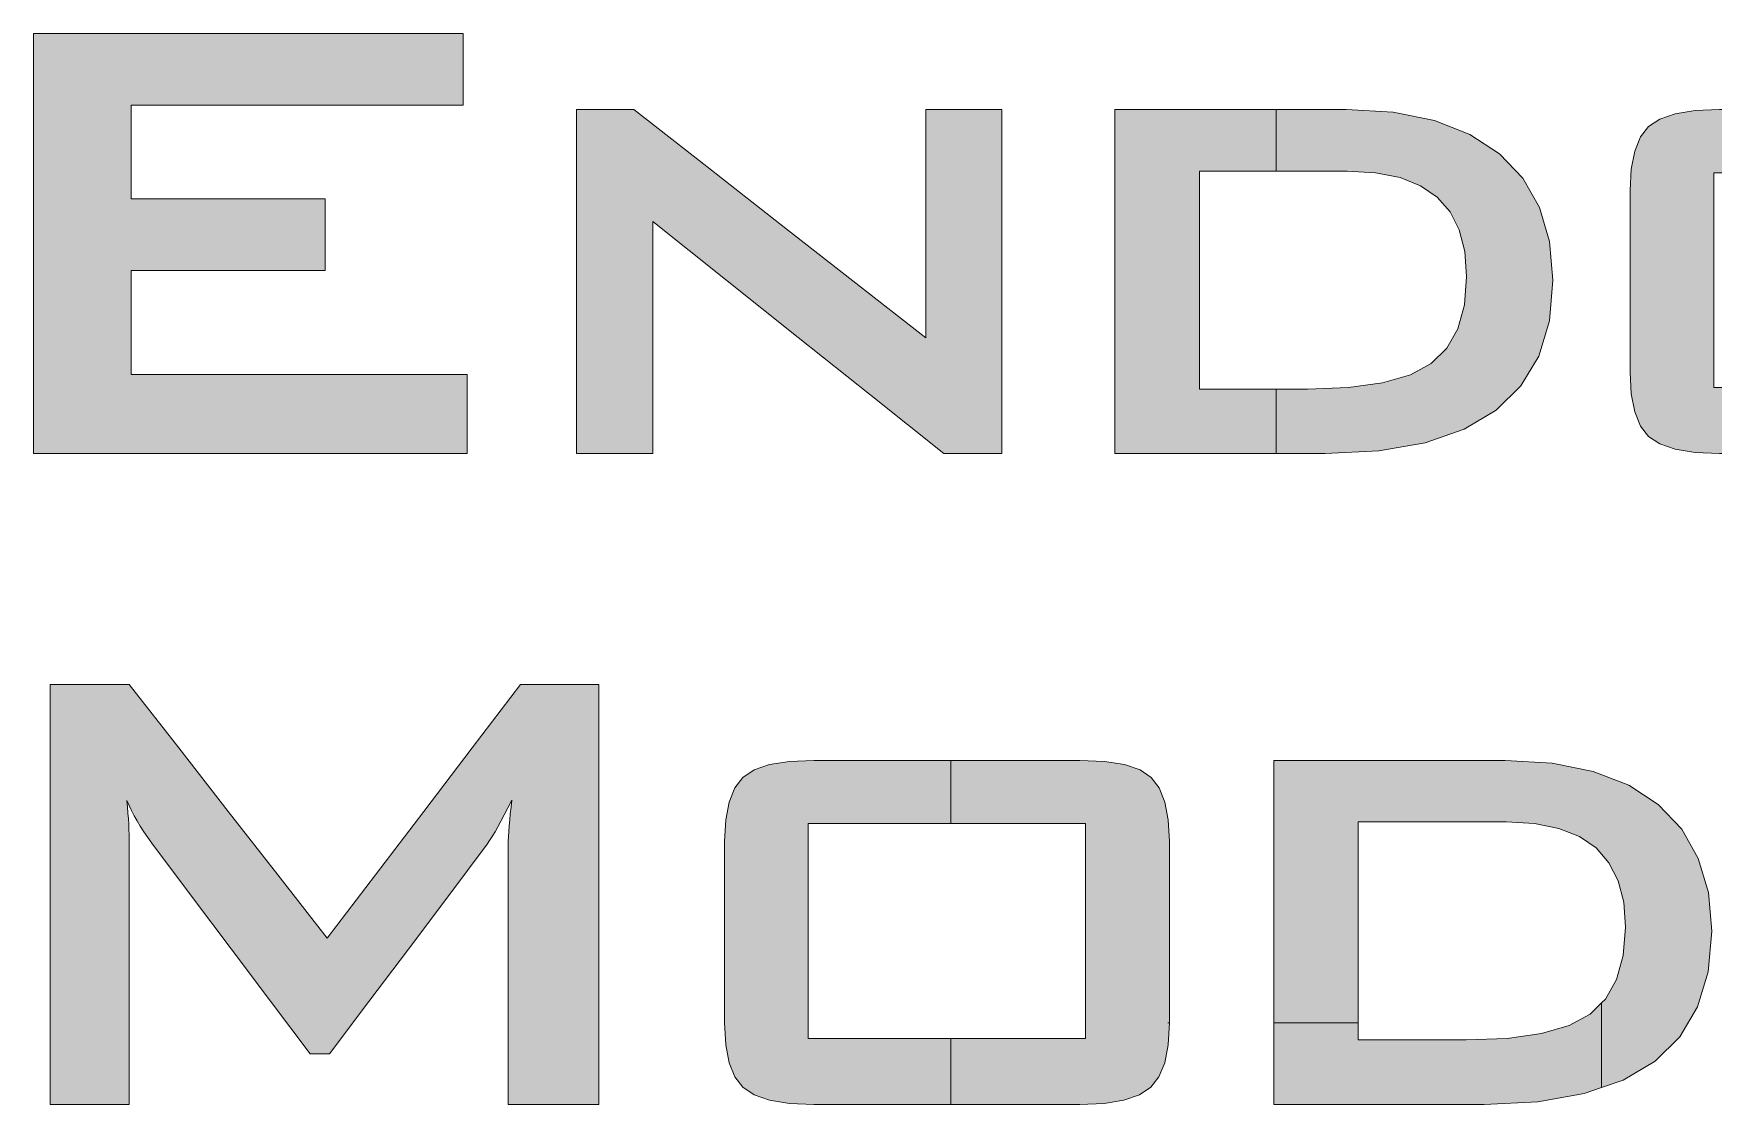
# Model space of a CAD drawing. Header units: inches. Extents: x 0.035 to 0.978, y -0.441 to -0.068.
# Drawn here: x 0.0353 to 0.2504, y -0.2049 to -0.0678 of the extents above; entities that cross this region are included whole.
import ezdxf

# ---------------------------------------------------------------- set-up
doc = ezdxf.new("R2010")
doc.units = ezdxf.units.IN
doc.header["$MEASUREMENT"] = 0
doc.layers.add('Layer 1', color=7, linetype='Continuous')

# ---------------------------------------------------------------- blocks, each defined once
blk = doc.blocks.new('block 2')
at = {"layer": 'Layer 1'}
h = blk.add_hatch(color=7, dxfattribs=at)
h.dxf.hatch_style = 2
h.paths.add_polyline_path([(0.0353, -0.12157), (0.0353, -0.10813), (0.0353, -0.09469), (0.0353, -0.08124), (0.0353, -0.0678), (0.04906, -0.0678), (0.06282, -0.0678), (0.07657, -0.0678), (0.09033, -0.0678), (0.09033, -0.07009), (0.09033, -0.07238), (0.09033, -0.07467), (0.09033, -0.07696), (0.0797, -0.07696), (0.06907, -0.07696), (0.05844, -0.07696), (0.04781, -0.07696), (0.04781, -0.07996), (0.04781, -0.08296), (0.04781, -0.08596), (0.04781, -0.08896), (0.05402, -0.08896), (0.06022, -0.08896), (0.06643, -0.08896), (0.07263, -0.08896), (0.07263, -0.09125), (0.07263, -0.09354), (0.07263, -0.09583), (0.07263, -0.09812), (0.06643, -0.09812), (0.06022, -0.09812), (0.05402, -0.09812), (0.04781, -0.09812), (0.04781, -0.10145), (0.04781, -0.10478), (0.04781, -0.10812), (0.04781, -0.11145), (0.05857, -0.11145), (0.06933, -0.11145), (0.08008, -0.11145), (0.09084, -0.11145), (0.09084, -0.11398), (0.09084, -0.11651), (0.09084, -0.11904), (0.09084, -0.12157), (0.07696, -0.12157), (0.06307, -0.12157), (0.04918, -0.12157)])
h = blk.add_hatch(color=7, dxfattribs=at)
h.dxf.hatch_style = 2
h.paths.add_polyline_path([(0.10481, -0.12157), (0.10481, -0.11056), (0.10481, -0.09954), (0.10481, -0.08853), (0.10481, -0.07752), (0.10665, -0.07752), (0.1085, -0.07752), (0.11034, -0.07752), (0.11218, -0.07752), (0.12153, -0.08483), (0.13088, -0.09215), (0.14022, -0.09946), (0.14957, -0.10677), (0.14957, -0.09946), (0.14957, -0.09215), (0.14957, -0.08483), (0.14957, -0.07752), (0.152, -0.07752), (0.15443, -0.07752), (0.15685, -0.07752), (0.15928, -0.07752), (0.15928, -0.08853), (0.15928, -0.09954), (0.15928, -0.11056), (0.15928, -0.12157), (0.15742, -0.12157), (0.15557, -0.12157), (0.15371, -0.12157), (0.15186, -0.12157), (0.14254, -0.11414), (0.13322, -0.10672), (0.1239, -0.09929), (0.11458, -0.09186), (0.11458, -0.09929), (0.11458, -0.10672), (0.11458, -0.11414), (0.11458, -0.12157), (0.11214, -0.12157), (0.10969, -0.12157), (0.10725, -0.12157)])
h = blk.add_hatch(color=7, dxfattribs=at)
h.dxf.hatch_style = 2
edge = h.paths.add_edge_path()
edge.add_spline(control_points=[(0.19151, -0.11333), (0.19151, -0.11333), (0.18805, -0.11333), (0.18805, -0.11333), (0.18805, -0.11333), (0.18459, -0.11333), (0.18459, -0.11333), (0.18459, -0.11333), (0.18459, -0.10635), (0.18459, -0.10635), (0.18459, -0.10635), (0.18459, -0.09937), (0.18459, -0.09937), (0.18459, -0.09937), (0.18459, -0.09239), (0.18459, -0.09239), (0.18459, -0.09239), (0.18459, -0.08541), (0.18459, -0.08541), (0.18459, -0.08541), (0.18932, -0.08541), (0.18932, -0.08541), (0.18932, -0.08541), (0.19405, -0.08541), (0.19405, -0.08541), (0.19405, -0.08541), (0.19444, -0.08541), (0.19444, -0.08541), (0.19444, -0.08286), (0.19444, -0.08062), (0.19444, -0.07752), (0.19444, -0.07752), (0.18859, -0.07752), (0.18859, -0.07752), (0.18859, -0.07752), (0.18117, -0.07752), (0.18117, -0.07752), (0.18117, -0.07752), (0.17376, -0.07752), (0.17376, -0.07752), (0.17376, -0.07752), (0.17376, -0.08853), (0.17376, -0.08853), (0.17376, -0.08853), (0.17376, -0.09954), (0.17376, -0.09954), (0.17376, -0.09954), (0.17376, -0.11056), (0.17376, -0.11056), (0.17376, -0.11056), (0.17376, -0.12157), (0.17376, -0.12157), (0.17376, -0.12157), (0.1805, -0.12157), (0.1805, -0.12157), (0.1805, -0.12157), (0.18724, -0.12157), (0.18724, -0.12157), (0.18724, -0.12157), (0.19397, -0.12157), (0.19397, -0.12157), (0.19397, -0.12157), (0.19444, -0.12157), (0.19444, -0.12157), (0.19444, -0.12157), (0.19444, -0.11333), (0.19444, -0.11333), (0.19444, -0.11333), (0.19151, -0.11333), (0.19151, -0.11333)], knot_values=[0, 0, 0, 0, 1, 1, 1, 2, 2, 2, 3, 3, 3, 4, 4, 4, 5, 5, 5, 6, 6, 6, 7, 7, 7, 8, 8, 8, 9, 9, 9, 10, 10, 10, 11, 11, 11, 12, 12, 12, 13, 13, 13, 14, 14, 14, 15, 15, 15, 16, 16, 16, 17, 17, 17, 18, 18, 18, 19, 19, 19, 20, 20, 20, 21, 21, 21, 22, 22, 22, 23, 23, 23, 23], degree=3, periodic=1)
h = blk.add_hatch(color=7, dxfattribs=at)
h.dxf.hatch_style = 2
edge = h.paths.add_edge_path()
edge.add_spline(control_points=[(0.22943, -0.09443), (0.22943, -0.09443), (0.22815, -0.09008), (0.22815, -0.09008), (0.22815, -0.09008), (0.22601, -0.08633), (0.22601, -0.08633), (0.22601, -0.08633), (0.22302, -0.08319), (0.22302, -0.08319), (0.22302, -0.08319), (0.21923, -0.08071), (0.21923, -0.08071), (0.21923, -0.08071), (0.2147, -0.07894), (0.2147, -0.07894), (0.2147, -0.07894), (0.20942, -0.07788), (0.20942, -0.07788), (0.20942, -0.07788), (0.20341, -0.07752), (0.20341, -0.07752), (0.20341, -0.07752), (0.196, -0.07752), (0.196, -0.07752), (0.196, -0.07752), (0.19444, -0.07752), (0.19444, -0.07752), (0.19444, -0.08062), (0.19444, -0.08286), (0.19444, -0.08541), (0.19444, -0.08541), (0.19878, -0.08541), (0.19878, -0.08541), (0.19878, -0.08541), (0.20351, -0.08541), (0.20351, -0.08541), (0.20351, -0.08541), (0.20715, -0.08562), (0.20715, -0.08562), (0.20715, -0.08562), (0.21029, -0.08624), (0.21029, -0.08624), (0.21029, -0.08624), (0.21292, -0.08728), (0.21292, -0.08728), (0.21292, -0.08728), (0.21506, -0.08874), (0.21506, -0.08874), (0.21506, -0.08874), (0.2167, -0.09062), (0.2167, -0.09062), (0.2167, -0.09062), (0.21788, -0.09294), (0.21788, -0.09294), (0.21788, -0.09294), (0.21858, -0.09569), (0.21858, -0.09569), (0.21858, -0.09569), (0.21882, -0.09888), (0.21882, -0.09888), (0.21882, -0.09888), (0.21854, -0.10252), (0.21854, -0.10252), (0.21854, -0.10252), (0.21769, -0.10559), (0.21769, -0.10559), (0.21769, -0.10559), (0.21627, -0.10809), (0.21627, -0.10809), (0.21627, -0.10809), (0.21429, -0.11003), (0.21429, -0.11003), (0.21429, -0.11003), (0.21161, -0.11147), (0.21161, -0.11147), (0.21161, -0.11147), (0.20806, -0.1125), (0.20806, -0.1125), (0.20806, -0.1125), (0.20367, -0.11312), (0.20367, -0.11312), (0.20367, -0.11312), (0.19843, -0.11333), (0.19843, -0.11333), (0.19843, -0.11333), (0.19497, -0.11333), (0.19497, -0.11333), (0.19497, -0.11333), (0.19444, -0.11333), (0.19444, -0.11333), (0.19444, -0.11333), (0.19444, -0.12157), (0.19444, -0.12157), (0.19444, -0.12157), (0.20071, -0.12157), (0.20071, -0.12157), (0.20071, -0.12157), (0.20757, -0.12122), (0.20757, -0.12122), (0.20757, -0.12122), (0.21351, -0.12018), (0.21351, -0.12018), (0.21351, -0.12018), (0.21852, -0.11845), (0.21852, -0.11845), (0.21852, -0.11845), (0.22261, -0.11602), (0.22261, -0.11602), (0.22261, -0.11602), (0.22578, -0.11291), (0.22578, -0.11291), (0.22578, -0.11291), (0.22805, -0.1091), (0.22805, -0.1091), (0.22805, -0.1091), (0.22941, -0.10459), (0.22941, -0.10459), (0.22941, -0.10459), (0.22986, -0.09939), (0.22986, -0.09939), (0.22986, -0.09939), (0.22943, -0.09443), (0.22943, -0.09443)], knot_values=[0, 0, 0, 0, 1, 1, 1, 2, 2, 2, 3, 3, 3, 4, 4, 4, 5, 5, 5, 6, 6, 6, 7, 7, 7, 8, 8, 8, 9, 9, 9, 10, 10, 10, 11, 11, 11, 12, 12, 12, 13, 13, 13, 14, 14, 14, 15, 15, 15, 16, 16, 16, 17, 17, 17, 18, 18, 18, 19, 19, 19, 20, 20, 20, 21, 21, 21, 22, 22, 22, 23, 23, 23, 24, 24, 24, 25, 25, 25, 26, 26, 26, 27, 27, 27, 28, 28, 28, 29, 29, 29, 30, 30, 30, 31, 31, 31, 32, 32, 32, 33, 33, 33, 34, 34, 34, 35, 35, 35, 36, 36, 36, 37, 37, 37, 38, 38, 38, 39, 39, 39, 40, 40, 40, 41, 41, 41, 41], degree=3, periodic=1)
h = blk.add_hatch(color=7, dxfattribs=at)
h.dxf.hatch_style = 2
edge = h.paths.add_edge_path()
edge.add_spline(control_points=[(0.25937, -0.11313), (0.25937, -0.11313), (0.25049, -0.11313), (0.25049, -0.11313), (0.25049, -0.11313), (0.25049, -0.10625), (0.25049, -0.10625), (0.25049, -0.10625), (0.25049, -0.09937), (0.25049, -0.09937), (0.25049, -0.09937), (0.25049, -0.09249), (0.25049, -0.09249), (0.25049, -0.09249), (0.25049, -0.08561), (0.25049, -0.08561), (0.25049, -0.08561), (0.25937, -0.08561), (0.25937, -0.08561), (0.25937, -0.08561), (0.26389, -0.08561), (0.26389, -0.08561), (0.26389, -0.08298), (0.26389, -0.0807), (0.26389, -0.07752), (0.26389, -0.07752), (0.25972, -0.07752), (0.25972, -0.07752), (0.25972, -0.07752), (0.25121, -0.07752), (0.25121, -0.07752), (0.25121, -0.07752), (0.2481, -0.07766), (0.2481, -0.07766), (0.2481, -0.07766), (0.24554, -0.07807), (0.24554, -0.07807), (0.24554, -0.07807), (0.24355, -0.07875), (0.24355, -0.07875), (0.24355, -0.07875), (0.2421, -0.07971), (0.2421, -0.07971), (0.2421, -0.07971), (0.24108, -0.08104), (0.24108, -0.08104), (0.24108, -0.08104), (0.24034, -0.08285), (0.24034, -0.08285), (0.24034, -0.08285), (0.23991, -0.08514), (0.23991, -0.08514), (0.23991, -0.08514), (0.23976, -0.0879), (0.23976, -0.0879), (0.23976, -0.0879), (0.23976, -0.09371), (0.23976, -0.09371), (0.23976, -0.09371), (0.23976, -0.09952), (0.23976, -0.09952), (0.23976, -0.09952), (0.23976, -0.10533), (0.23976, -0.10533), (0.23976, -0.10533), (0.23976, -0.11114), (0.23976, -0.11114), (0.23976, -0.11114), (0.23991, -0.11393), (0.23991, -0.11393), (0.23991, -0.11393), (0.24034, -0.11623), (0.24034, -0.11623), (0.24034, -0.11623), (0.24108, -0.11805), (0.24108, -0.11805), (0.24108, -0.11805), (0.2421, -0.11938), (0.2421, -0.11938), (0.2421, -0.11938), (0.24355, -0.12034), (0.24355, -0.12034), (0.24355, -0.12034), (0.24554, -0.12102), (0.24554, -0.12102), (0.24554, -0.12102), (0.2481, -0.12143), (0.2481, -0.12143), (0.2481, -0.12143), (0.25121, -0.12157), (0.25121, -0.12157), (0.25121, -0.12157), (0.25972, -0.12157), (0.25972, -0.12157), (0.25972, -0.12157), (0.26389, -0.12157), (0.26389, -0.12157), (0.26389, -0.12157), (0.26389, -0.11313), (0.26389, -0.11313), (0.26389, -0.11313), (0.25937, -0.11313), (0.25937, -0.11313)], knot_values=[0, 0, 0, 0, 1, 1, 1, 2, 2, 2, 3, 3, 3, 4, 4, 4, 5, 5, 5, 6, 6, 6, 7, 7, 7, 8, 8, 8, 9, 9, 9, 10, 10, 10, 11, 11, 11, 12, 12, 12, 13, 13, 13, 14, 14, 14, 15, 15, 15, 16, 16, 16, 17, 17, 17, 18, 18, 18, 19, 19, 19, 20, 20, 20, 21, 21, 21, 22, 22, 22, 23, 23, 23, 24, 24, 24, 25, 25, 25, 26, 26, 26, 27, 27, 27, 28, 28, 28, 29, 29, 29, 30, 30, 30, 31, 31, 31, 32, 32, 32, 33, 33, 33, 34, 34, 34, 34], degree=3, periodic=1)
h = blk.add_hatch(color=7, dxfattribs=at)
h.dxf.hatch_style = 2
h.paths.add_polyline_path([(0.03743, -0.2049), (0.03743, -0.19145), (0.03743, -0.17801), (0.03743, -0.16457), (0.03743, -0.15113), (0.03996, -0.15113), (0.04249, -0.15113), (0.04502, -0.15113), (0.04755, -0.15113), (0.05389, -0.15926), (0.06022, -0.16738), (0.06656, -0.17551), (0.07289, -0.18363), (0.07908, -0.17551), (0.08527, -0.16738), (0.09146, -0.15926), (0.09766, -0.15113), (0.10016, -0.15113), (0.10267, -0.15113), (0.10517, -0.15113), (0.10768, -0.15113), (0.10768, -0.16457), (0.10768, -0.17801), (0.10768, -0.19145), (0.10768, -0.2049), (0.10478, -0.2049), (0.10188, -0.2049), (0.09898, -0.2049), (0.09608, -0.2049), (0.09608, -0.19659), (0.09608, -0.18829), (0.09608, -0.17998), (0.09608, -0.17168), (0.09609, -0.17117), (0.09611, -0.17059), (0.09615, -0.16995), (0.0962, -0.16924), (0.09628, -0.16848), (0.09635, -0.16768), (0.09644, -0.16683), (0.09654, -0.16593), (0.09604, -0.16693), (0.09558, -0.16784), (0.09515, -0.16865), (0.09475, -0.16937), (0.09439, -0.17001), (0.09403, -0.1706), (0.0937, -0.17112), (0.09338, -0.17158), (0.08833, -0.1783), (0.08329, -0.18501), (0.07824, -0.19172), (0.07319, -0.19844), (0.07257, -0.19844), (0.07194, -0.19844), (0.07132, -0.19844), (0.0707, -0.19844), (0.06564, -0.1917), (0.06058, -0.18496), (0.05552, -0.17822), (0.05046, -0.17147), (0.04992, -0.17072), (0.04942, -0.16999), (0.04896, -0.16929), (0.04855, -0.16861), (0.04817, -0.16794), (0.04783, -0.16728), (0.04752, -0.16663), (0.04725, -0.16598), (0.04732, -0.16681), (0.04738, -0.16759), (0.04744, -0.16833), (0.04748, -0.16903), (0.04751, -0.16972), (0.04754, -0.17039), (0.04755, -0.17104), (0.04755, -0.17168), (0.04755, -0.17998), (0.04755, -0.18829), (0.04755, -0.19659), (0.04755, -0.2049), (0.04502, -0.2049), (0.04249, -0.2049), (0.03996, -0.2049)])
h = blk.add_hatch(color=7, dxfattribs=at)
h.dxf.hatch_style = 2
edge = h.paths.add_edge_path()
edge.add_spline(control_points=[(0.15226, -0.19646), (0.15226, -0.19646), (0.14339, -0.19646), (0.14339, -0.19646), (0.14339, -0.19646), (0.13451, -0.19646), (0.13451, -0.19646), (0.13451, -0.19646), (0.13451, -0.18958), (0.13451, -0.18958), (0.13451, -0.18958), (0.13451, -0.1827), (0.13451, -0.1827), (0.13451, -0.1827), (0.13451, -0.17582), (0.13451, -0.17582), (0.13451, -0.17582), (0.13451, -0.16894), (0.13451, -0.16894), (0.13451, -0.16894), (0.14339, -0.16894), (0.14339, -0.16894), (0.14339, -0.16894), (0.15226, -0.16894), (0.15226, -0.16894), (0.15226, -0.16894), (0.15278, -0.16894), (0.15278, -0.16894), (0.15278, -0.1663), (0.15278, -0.16403), (0.15278, -0.16085), (0.15278, -0.16085), (0.15226, -0.16085), (0.15226, -0.16085), (0.15226, -0.16085), (0.14374, -0.16085), (0.14374, -0.16085), (0.14374, -0.16085), (0.13523, -0.16085), (0.13523, -0.16085), (0.13523, -0.16085), (0.13212, -0.16099), (0.13212, -0.16099), (0.13212, -0.16099), (0.12956, -0.1614), (0.12956, -0.1614), (0.12956, -0.1614), (0.12757, -0.16208), (0.12757, -0.16208), (0.12757, -0.16208), (0.12612, -0.16304), (0.12612, -0.16304), (0.12612, -0.16304), (0.1251, -0.16437), (0.1251, -0.16437), (0.1251, -0.16437), (0.12436, -0.16618), (0.12436, -0.16618), (0.12436, -0.16618), (0.12393, -0.16846), (0.12393, -0.16846), (0.12393, -0.16846), (0.12378, -0.17122), (0.12378, -0.17122), (0.12378, -0.17122), (0.12378, -0.17703), (0.12378, -0.17703), (0.12378, -0.17703), (0.12378, -0.18284), (0.12378, -0.18284), (0.12378, -0.18284), (0.12378, -0.18865), (0.12378, -0.18865), (0.12378, -0.18865), (0.12378, -0.19446), (0.12378, -0.19446), (0.12378, -0.19446), (0.12393, -0.19725), (0.12393, -0.19725), (0.12393, -0.19725), (0.12436, -0.19956), (0.12436, -0.19956), (0.12436, -0.19956), (0.1251, -0.20138), (0.1251, -0.20138), (0.1251, -0.20138), (0.12612, -0.20271), (0.12612, -0.20271), (0.12612, -0.20271), (0.12757, -0.20366), (0.12757, -0.20366), (0.12757, -0.20366), (0.12956, -0.20435), (0.12956, -0.20435), (0.12956, -0.20435), (0.13212, -0.20476), (0.13212, -0.20476), (0.13212, -0.20476), (0.13523, -0.2049), (0.13523, -0.2049), (0.13523, -0.2049), (0.14374, -0.2049), (0.14374, -0.2049), (0.14374, -0.2049), (0.15226, -0.2049), (0.15226, -0.2049), (0.15226, -0.2049), (0.15278, -0.2049), (0.15278, -0.2049), (0.15278, -0.2049), (0.15278, -0.19646), (0.15278, -0.19646), (0.15278, -0.19646), (0.15226, -0.19646), (0.15226, -0.19646)], knot_values=[0, 0, 0, 0, 1, 1, 1, 2, 2, 2, 3, 3, 3, 4, 4, 4, 5, 5, 5, 6, 6, 6, 7, 7, 7, 8, 8, 8, 9, 9, 9, 10, 10, 10, 11, 11, 11, 12, 12, 12, 13, 13, 13, 14, 14, 14, 15, 15, 15, 16, 16, 16, 17, 17, 17, 18, 18, 18, 19, 19, 19, 20, 20, 20, 21, 21, 21, 22, 22, 22, 23, 23, 23, 24, 24, 24, 25, 25, 25, 26, 26, 26, 27, 27, 27, 28, 28, 28, 29, 29, 29, 30, 30, 30, 31, 31, 31, 32, 32, 32, 33, 33, 33, 34, 34, 34, 35, 35, 35, 36, 36, 36, 37, 37, 37, 38, 38, 38, 38], degree=3, periodic=1)
h = blk.add_hatch(color=7, dxfattribs=at)
h.dxf.hatch_style = 2
edge = h.paths.add_edge_path()
edge.add_spline(control_points=[(0.18056, -0.19444), (0.18063, -0.19444), (0.18068, -0.19444), (0.18075, -0.19444), (0.18075, -0.19444), (0.18075, -0.18865), (0.18075, -0.18865), (0.18075, -0.18865), (0.18075, -0.18284), (0.18075, -0.18284), (0.18075, -0.18284), (0.18075, -0.17703), (0.18075, -0.17703), (0.18075, -0.17703), (0.18075, -0.17122), (0.18075, -0.17122), (0.18075, -0.17122), (0.1806, -0.16846), (0.1806, -0.16846), (0.1806, -0.16846), (0.18017, -0.16618), (0.18017, -0.16618), (0.18017, -0.16618), (0.17944, -0.16437), (0.17944, -0.16437), (0.17944, -0.16437), (0.17843, -0.16304), (0.17843, -0.16304), (0.17843, -0.16304), (0.17699, -0.16208), (0.17699, -0.16208), (0.17699, -0.16208), (0.17499, -0.1614), (0.17499, -0.1614), (0.17499, -0.1614), (0.17243, -0.16099), (0.17243, -0.16099), (0.17243, -0.16099), (0.1693, -0.16085), (0.1693, -0.16085), (0.1693, -0.16085), (0.16078, -0.16085), (0.16078, -0.16085), (0.16078, -0.16085), (0.15278, -0.16085), (0.15278, -0.16085), (0.15278, -0.16403), (0.15278, -0.1663), (0.15278, -0.16894), (0.15278, -0.16894), (0.16114, -0.16894), (0.16114, -0.16894), (0.16114, -0.16894), (0.17002, -0.16894), (0.17002, -0.16894), (0.17002, -0.16894), (0.17002, -0.17582), (0.17002, -0.17582), (0.17002, -0.17582), (0.17002, -0.1827), (0.17002, -0.1827), (0.17002, -0.1827), (0.17002, -0.18958), (0.17002, -0.18958), (0.17002, -0.18958), (0.17002, -0.19646), (0.17002, -0.19646), (0.17002, -0.19646), (0.16114, -0.19646), (0.16114, -0.19646), (0.16114, -0.19646), (0.15278, -0.19646), (0.15278, -0.19646), (0.15278, -0.19646), (0.15278, -0.2049), (0.15278, -0.2049), (0.15278, -0.2049), (0.16078, -0.2049), (0.16078, -0.2049), (0.16078, -0.2049), (0.1693, -0.2049), (0.1693, -0.2049), (0.1693, -0.2049), (0.17238, -0.20476), (0.17238, -0.20476), (0.17238, -0.20476), (0.17493, -0.20435), (0.17493, -0.20435), (0.17493, -0.20435), (0.17693, -0.20366), (0.17693, -0.20366), (0.17693, -0.20366), (0.17838, -0.20271), (0.17838, -0.20271), (0.17838, -0.20271), (0.17942, -0.20138), (0.17942, -0.20138), (0.17942, -0.20138), (0.18015, -0.19956), (0.18015, -0.19956), (0.18015, -0.19956), (0.1806, -0.19725), (0.1806, -0.19725), (0.1806, -0.19725), (0.18075, -0.19446), (0.18075, -0.19446), (0.18075, -0.19446), (0.18075, -0.19444), (0.18075, -0.19444), (0.18068, -0.19444), (0.18063, -0.19444), (0.18056, -0.19444)], knot_values=[0, 0, 0, 0, 1, 1, 1, 2, 2, 2, 3, 3, 3, 4, 4, 4, 5, 5, 5, 6, 6, 6, 7, 7, 7, 8, 8, 8, 9, 9, 9, 10, 10, 10, 11, 11, 11, 12, 12, 12, 13, 13, 13, 14, 14, 14, 15, 15, 15, 16, 16, 16, 17, 17, 17, 18, 18, 18, 19, 19, 19, 20, 20, 20, 21, 21, 21, 22, 22, 22, 23, 23, 23, 24, 24, 24, 25, 25, 25, 26, 26, 26, 27, 27, 27, 28, 28, 28, 29, 29, 29, 30, 30, 30, 31, 31, 31, 32, 32, 32, 33, 33, 33, 34, 34, 34, 35, 35, 35, 36, 36, 36, 37, 37, 37, 37], degree=3, periodic=1)
h = blk.add_hatch(color=7, dxfattribs=at)
h.dxf.hatch_style = 2
edge = h.paths.add_edge_path()
edge.add_spline(control_points=[(0.24978, -0.17776), (0.24978, -0.17776), (0.24849, -0.17341), (0.24849, -0.17341), (0.24849, -0.17341), (0.24636, -0.16966), (0.24636, -0.16966), (0.24636, -0.16966), (0.24336, -0.16652), (0.24336, -0.16652), (0.24336, -0.16652), (0.23957, -0.16404), (0.23957, -0.16404), (0.23957, -0.16404), (0.23504, -0.16227), (0.23504, -0.16227), (0.23504, -0.16227), (0.22977, -0.1612), (0.22977, -0.1612), (0.22977, -0.1612), (0.22375, -0.16085), (0.22375, -0.16085), (0.22375, -0.16085), (0.21634, -0.16085), (0.21634, -0.16085), (0.21634, -0.16085), (0.20893, -0.16085), (0.20893, -0.16085), (0.20893, -0.16085), (0.20152, -0.16085), (0.20152, -0.16085), (0.20152, -0.16085), (0.19411, -0.16085), (0.19411, -0.16085), (0.19411, -0.16085), (0.19411, -0.17186), (0.19411, -0.17186), (0.19411, -0.17186), (0.19411, -0.18287), (0.19411, -0.18287), (0.19411, -0.18287), (0.19411, -0.19388), (0.19411, -0.19388), (0.19411, -0.19388), (0.19411, -0.19444), (0.19411, -0.19444), (0.19705, -0.19444), (0.20003, -0.19444), (0.20494, -0.19444), (0.20494, -0.19444), (0.20494, -0.18967), (0.20494, -0.18967), (0.20494, -0.18967), (0.20494, -0.18269), (0.20494, -0.18269), (0.20494, -0.18269), (0.20494, -0.17571), (0.20494, -0.17571), (0.20494, -0.17571), (0.20494, -0.16874), (0.20494, -0.16874), (0.20494, -0.16874), (0.20967, -0.16874), (0.20967, -0.16874), (0.20967, -0.16874), (0.2144, -0.16874), (0.2144, -0.16874), (0.2144, -0.16874), (0.21913, -0.16874), (0.21913, -0.16874), (0.21913, -0.16874), (0.22386, -0.16874), (0.22386, -0.16874), (0.22386, -0.16874), (0.2275, -0.16894), (0.2275, -0.16894), (0.2275, -0.16894), (0.23063, -0.16957), (0.23063, -0.16957), (0.23063, -0.16957), (0.23327, -0.17061), (0.23327, -0.17061), (0.23327, -0.17061), (0.23541, -0.17206), (0.23541, -0.17206), (0.23541, -0.17206), (0.23705, -0.17395), (0.23705, -0.17395), (0.23705, -0.17395), (0.23822, -0.17627), (0.23822, -0.17627), (0.23822, -0.17627), (0.23893, -0.17902), (0.23893, -0.17902), (0.23893, -0.17902), (0.23916, -0.18221), (0.23916, -0.18221), (0.23916, -0.18221), (0.23888, -0.18584), (0.23888, -0.18584), (0.23888, -0.18584), (0.23803, -0.18891), (0.23803, -0.18891), (0.23803, -0.18891), (0.23662, -0.19142), (0.23662, -0.19142), (0.23662, -0.19142), (0.23611, -0.19191), (0.23611, -0.19191), (0.23611, -0.19529), (0.23611, -0.19805), (0.23611, -0.20273), (0.23611, -0.20273), (0.23887, -0.20178), (0.23887, -0.20178), (0.23887, -0.20178), (0.24295, -0.19935), (0.24295, -0.19935), (0.24295, -0.19935), (0.24613, -0.19623), (0.24613, -0.19623), (0.24613, -0.19623), (0.24839, -0.19242), (0.24839, -0.19242), (0.24839, -0.19242), (0.24975, -0.18792), (0.24975, -0.18792), (0.24975, -0.18792), (0.2502, -0.18272), (0.2502, -0.18272), (0.2502, -0.18272), (0.24978, -0.17776), (0.24978, -0.17776)], knot_values=[0, 0, 0, 0, 1, 1, 1, 2, 2, 2, 3, 3, 3, 4, 4, 4, 5, 5, 5, 6, 6, 6, 7, 7, 7, 8, 8, 8, 9, 9, 9, 10, 10, 10, 11, 11, 11, 12, 12, 12, 13, 13, 13, 14, 14, 14, 15, 15, 15, 16, 16, 16, 17, 17, 17, 18, 18, 18, 19, 19, 19, 20, 20, 20, 21, 21, 21, 22, 22, 22, 23, 23, 23, 24, 24, 24, 25, 25, 25, 26, 26, 26, 27, 27, 27, 28, 28, 28, 29, 29, 29, 30, 30, 30, 31, 31, 31, 32, 32, 32, 33, 33, 33, 34, 34, 34, 35, 35, 35, 36, 36, 36, 37, 37, 37, 38, 38, 38, 39, 39, 39, 40, 40, 40, 41, 41, 41, 42, 42, 42, 43, 43, 43, 44, 44, 44, 44], degree=3, periodic=1)
h = blk.add_hatch(color=7, dxfattribs=at)
h.dxf.hatch_style = 2
edge = h.paths.add_edge_path()
edge.add_spline(control_points=[(0.23464, -0.19335), (0.23464, -0.19335), (0.23195, -0.1948), (0.23195, -0.1948), (0.23195, -0.1948), (0.22841, -0.19583), (0.22841, -0.19583), (0.22841, -0.19583), (0.22402, -0.19644), (0.22402, -0.19644), (0.22402, -0.19644), (0.21877, -0.19665), (0.21877, -0.19665), (0.21877, -0.19665), (0.21531, -0.19665), (0.21531, -0.19665), (0.21531, -0.19665), (0.21185, -0.19665), (0.21185, -0.19665), (0.21185, -0.19665), (0.20839, -0.19665), (0.20839, -0.19665), (0.20839, -0.19665), (0.20494, -0.19665), (0.20494, -0.19665), (0.20494, -0.19665), (0.20494, -0.19444), (0.20494, -0.19444), (0.20003, -0.19444), (0.19705, -0.19444), (0.19411, -0.19444), (0.19411, -0.19444), (0.19411, -0.2049), (0.19411, -0.2049), (0.19411, -0.2049), (0.20084, -0.2049), (0.20084, -0.2049), (0.20084, -0.2049), (0.20758, -0.2049), (0.20758, -0.2049), (0.20758, -0.2049), (0.21432, -0.2049), (0.21432, -0.2049), (0.21432, -0.2049), (0.22106, -0.2049), (0.22106, -0.2049), (0.22106, -0.2049), (0.22792, -0.20455), (0.22792, -0.20455), (0.22792, -0.20455), (0.23386, -0.20351), (0.23386, -0.20351), (0.23386, -0.20351), (0.23611, -0.20273), (0.23611, -0.20273), (0.23611, -0.19805), (0.23611, -0.19529), (0.23611, -0.19191), (0.23611, -0.19191), (0.23464, -0.19335), (0.23464, -0.19335)], knot_values=[0, 0, 0, 0, 1, 1, 1, 2, 2, 2, 3, 3, 3, 4, 4, 4, 5, 5, 5, 6, 6, 6, 7, 7, 7, 8, 8, 8, 9, 9, 9, 10, 10, 10, 11, 11, 11, 12, 12, 12, 13, 13, 13, 14, 14, 14, 15, 15, 15, 16, 16, 16, 17, 17, 17, 18, 18, 18, 19, 19, 19, 20, 20, 20, 20], degree=3, periodic=1)
at = {"layer": 'Layer 1', "lineweight": 0}
for points in [[(0.0353, -0.12157), (0.0353, -0.10813), (0.0353, -0.09469), (0.0353, -0.08124), (0.0353, -0.0678), (0.04906, -0.0678), (0.06282, -0.0678), (0.07657, -0.0678), (0.09033, -0.0678), (0.09033, -0.07009), (0.09033, -0.07238), (0.09033, -0.07467), (0.09033, -0.07696), (0.0797, -0.07696), (0.06907, -0.07696), (0.05844, -0.07696), (0.04781, -0.07696), (0.04781, -0.07996), (0.04781, -0.08296), (0.04781, -0.08596), (0.04781, -0.08896), (0.05402, -0.08896), (0.06022, -0.08896), (0.06643, -0.08896), (0.07263, -0.08896), (0.07263, -0.09125), (0.07263, -0.09354), (0.07263, -0.09583), (0.07263, -0.09812), (0.06643, -0.09812), (0.06022, -0.09812), (0.05402, -0.09812), (0.04781, -0.09812), (0.04781, -0.10145), (0.04781, -0.10478), (0.04781, -0.10812), (0.04781, -0.11145), (0.05857, -0.11145), (0.06933, -0.11145), (0.08008, -0.11145), (0.09084, -0.11145), (0.09084, -0.11398), (0.09084, -0.11651), (0.09084, -0.11904), (0.09084, -0.12157), (0.07696, -0.12157), (0.06307, -0.12157), (0.04918, -0.12157), (0.0353, -0.12157), (0.0353, -0.12157)], [(0.10481, -0.12157), (0.10481, -0.11056), (0.10481, -0.09954), (0.10481, -0.08853), (0.10481, -0.07752), (0.10665, -0.07752), (0.1085, -0.07752), (0.11034, -0.07752), (0.11218, -0.07752), (0.12153, -0.08483), (0.13088, -0.09215), (0.14022, -0.09946), (0.14957, -0.10677), (0.14957, -0.09946), (0.14957, -0.09215), (0.14957, -0.08483), (0.14957, -0.07752), (0.152, -0.07752), (0.15443, -0.07752), (0.15685, -0.07752), (0.15928, -0.07752), (0.15928, -0.08853), (0.15928, -0.09954), (0.15928, -0.11056), (0.15928, -0.12157), (0.15742, -0.12157), (0.15557, -0.12157), (0.15371, -0.12157), (0.15186, -0.12157), (0.14254, -0.11414), (0.13322, -0.10672), (0.1239, -0.09929), (0.11458, -0.09186), (0.11458, -0.09929), (0.11458, -0.10672), (0.11458, -0.11414), (0.11458, -0.12157), (0.11214, -0.12157), (0.10969, -0.12157), (0.10725, -0.12157), (0.10481, -0.12157), (0.10481, -0.12157)], [(0.03743, -0.2049), (0.03743, -0.19145), (0.03743, -0.17801), (0.03743, -0.16457), (0.03743, -0.15113), (0.03996, -0.15113), (0.04249, -0.15113), (0.04502, -0.15113), (0.04755, -0.15113), (0.05389, -0.15926), (0.06022, -0.16738), (0.06656, -0.17551), (0.07289, -0.18363), (0.07908, -0.17551), (0.08527, -0.16738), (0.09146, -0.15926), (0.09766, -0.15113), (0.10016, -0.15113), (0.10267, -0.15113), (0.10517, -0.15113), (0.10768, -0.15113), (0.10768, -0.16457), (0.10768, -0.17801), (0.10768, -0.19145), (0.10768, -0.2049), (0.10478, -0.2049), (0.10188, -0.2049), (0.09898, -0.2049), (0.09608, -0.2049), (0.09608, -0.19659), (0.09608, -0.18829), (0.09608, -0.17998), (0.09608, -0.17168), (0.09609, -0.17117), (0.09611, -0.17059), (0.09615, -0.16995), (0.0962, -0.16924), (0.09628, -0.16848), (0.09635, -0.16768), (0.09644, -0.16683), (0.09654, -0.16593), (0.09604, -0.16693), (0.09558, -0.16784), (0.09515, -0.16865), (0.09475, -0.16937), (0.09439, -0.17001), (0.09403, -0.1706), (0.0937, -0.17112), (0.09338, -0.17158), (0.08833, -0.1783), (0.08329, -0.18501), (0.07824, -0.19172), (0.07319, -0.19844), (0.07257, -0.19844), (0.07194, -0.19844), (0.07132, -0.19844), (0.0707, -0.19844), (0.06564, -0.1917), (0.06058, -0.18496), (0.05552, -0.17822), (0.05046, -0.17147), (0.04992, -0.17072), (0.04942, -0.16999), (0.04896, -0.16929), (0.04855, -0.16861), (0.04817, -0.16794), (0.04783, -0.16728), (0.04752, -0.16663), (0.04725, -0.16598), (0.04732, -0.16681), (0.04738, -0.16759), (0.04744, -0.16833), (0.04748, -0.16903), (0.04751, -0.16972), (0.04754, -0.17039), (0.04755, -0.17104), (0.04755, -0.17168), (0.04755, -0.17998), (0.04755, -0.18829), (0.04755, -0.19659), (0.04755, -0.2049), (0.04502, -0.2049), (0.04249, -0.2049), (0.03996, -0.2049), (0.03743, -0.2049), (0.03743, -0.2049)]]:
    blk.add_lwpolyline(points, dxfattribs=at)
for points, knots in [([(0.19151, -0.11333), (0.19151, -0.11333), (0.18805, -0.11333), (0.18805, -0.11333), (0.18805, -0.11333), (0.18459, -0.11333), (0.18459, -0.11333), (0.18459, -0.11333), (0.18459, -0.10635), (0.18459, -0.10635), (0.18459, -0.10635), (0.18459, -0.09937), (0.18459, -0.09937), (0.18459, -0.09937), (0.18459, -0.09239), (0.18459, -0.09239), (0.18459, -0.09239), (0.18459, -0.08541), (0.18459, -0.08541), (0.18459, -0.08541), (0.18932, -0.08541), (0.18932, -0.08541), (0.18932, -0.08541), (0.19405, -0.08541), (0.19405, -0.08541), (0.19405, -0.08541), (0.19444, -0.08541), (0.19444, -0.08541), (0.19444, -0.08286), (0.19444, -0.08062), (0.19444, -0.07752), (0.19444, -0.07752), (0.18859, -0.07752), (0.18859, -0.07752), (0.18859, -0.07752), (0.18117, -0.07752), (0.18117, -0.07752), (0.18117, -0.07752), (0.17376, -0.07752), (0.17376, -0.07752), (0.17376, -0.07752), (0.17376, -0.08853), (0.17376, -0.08853), (0.17376, -0.08853), (0.17376, -0.09954), (0.17376, -0.09954), (0.17376, -0.09954), (0.17376, -0.11056), (0.17376, -0.11056), (0.17376, -0.11056), (0.17376, -0.12157), (0.17376, -0.12157), (0.17376, -0.12157), (0.1805, -0.12157), (0.1805, -0.12157), (0.1805, -0.12157), (0.18724, -0.12157), (0.18724, -0.12157), (0.18724, -0.12157), (0.19397, -0.12157), (0.19397, -0.12157), (0.19397, -0.12157), (0.19444, -0.12157), (0.19444, -0.12157), (0.19444, -0.12157), (0.19444, -0.11333), (0.19444, -0.11333), (0.19444, -0.11333), (0.19151, -0.11333), (0.19151, -0.11333)], [0, 0, 0, 0, 1, 1, 1, 2, 2, 2, 3, 3, 3, 4, 4, 4, 5, 5, 5, 6, 6, 6, 7, 7, 7, 8, 8, 8, 9, 9, 9, 10, 10, 10, 11, 11, 11, 12, 12, 12, 13, 13, 13, 14, 14, 14, 15, 15, 15, 16, 16, 16, 17, 17, 17, 18, 18, 18, 19, 19, 19, 20, 20, 20, 21, 21, 21, 22, 22, 22, 23, 23, 23, 23]), ([(0.22943, -0.09443), (0.22943, -0.09443), (0.22815, -0.09008), (0.22815, -0.09008), (0.22815, -0.09008), (0.22601, -0.08633), (0.22601, -0.08633), (0.22601, -0.08633), (0.22302, -0.08319), (0.22302, -0.08319), (0.22302, -0.08319), (0.21923, -0.08071), (0.21923, -0.08071), (0.21923, -0.08071), (0.2147, -0.07894), (0.2147, -0.07894), (0.2147, -0.07894), (0.20942, -0.07788), (0.20942, -0.07788), (0.20942, -0.07788), (0.20341, -0.07752), (0.20341, -0.07752), (0.20341, -0.07752), (0.196, -0.07752), (0.196, -0.07752), (0.196, -0.07752), (0.19444, -0.07752), (0.19444, -0.07752), (0.19444, -0.08062), (0.19444, -0.08286), (0.19444, -0.08541), (0.19444, -0.08541), (0.19878, -0.08541), (0.19878, -0.08541), (0.19878, -0.08541), (0.20351, -0.08541), (0.20351, -0.08541), (0.20351, -0.08541), (0.20715, -0.08562), (0.20715, -0.08562), (0.20715, -0.08562), (0.21029, -0.08624), (0.21029, -0.08624), (0.21029, -0.08624), (0.21292, -0.08728), (0.21292, -0.08728), (0.21292, -0.08728), (0.21506, -0.08874), (0.21506, -0.08874), (0.21506, -0.08874), (0.2167, -0.09062), (0.2167, -0.09062), (0.2167, -0.09062), (0.21788, -0.09294), (0.21788, -0.09294), (0.21788, -0.09294), (0.21858, -0.09569), (0.21858, -0.09569), (0.21858, -0.09569), (0.21882, -0.09888), (0.21882, -0.09888), (0.21882, -0.09888), (0.21854, -0.10252), (0.21854, -0.10252), (0.21854, -0.10252), (0.21769, -0.10559), (0.21769, -0.10559), (0.21769, -0.10559), (0.21627, -0.10809), (0.21627, -0.10809), (0.21627, -0.10809), (0.21429, -0.11003), (0.21429, -0.11003), (0.21429, -0.11003), (0.21161, -0.11147), (0.21161, -0.11147), (0.21161, -0.11147), (0.20806, -0.1125), (0.20806, -0.1125), (0.20806, -0.1125), (0.20367, -0.11312), (0.20367, -0.11312), (0.20367, -0.11312), (0.19843, -0.11333), (0.19843, -0.11333), (0.19843, -0.11333), (0.19497, -0.11333), (0.19497, -0.11333), (0.19497, -0.11333), (0.19444, -0.11333), (0.19444, -0.11333), (0.19444, -0.11333), (0.19444, -0.12157), (0.19444, -0.12157), (0.19444, -0.12157), (0.20071, -0.12157), (0.20071, -0.12157), (0.20071, -0.12157), (0.20757, -0.12122), (0.20757, -0.12122), (0.20757, -0.12122), (0.21351, -0.12018), (0.21351, -0.12018), (0.21351, -0.12018), (0.21852, -0.11845), (0.21852, -0.11845), (0.21852, -0.11845), (0.22261, -0.11602), (0.22261, -0.11602), (0.22261, -0.11602), (0.22578, -0.11291), (0.22578, -0.11291), (0.22578, -0.11291), (0.22805, -0.1091), (0.22805, -0.1091), (0.22805, -0.1091), (0.22941, -0.10459), (0.22941, -0.10459), (0.22941, -0.10459), (0.22986, -0.09939), (0.22986, -0.09939), (0.22986, -0.09939), (0.22943, -0.09443), (0.22943, -0.09443)], [0, 0, 0, 0, 1, 1, 1, 2, 2, 2, 3, 3, 3, 4, 4, 4, 5, 5, 5, 6, 6, 6, 7, 7, 7, 8, 8, 8, 9, 9, 9, 10, 10, 10, 11, 11, 11, 12, 12, 12, 13, 13, 13, 14, 14, 14, 15, 15, 15, 16, 16, 16, 17, 17, 17, 18, 18, 18, 19, 19, 19, 20, 20, 20, 21, 21, 21, 22, 22, 22, 23, 23, 23, 24, 24, 24, 25, 25, 25, 26, 26, 26, 27, 27, 27, 28, 28, 28, 29, 29, 29, 30, 30, 30, 31, 31, 31, 32, 32, 32, 33, 33, 33, 34, 34, 34, 35, 35, 35, 36, 36, 36, 37, 37, 37, 38, 38, 38, 39, 39, 39, 40, 40, 40, 41, 41, 41, 41]), ([(0.25937, -0.11313), (0.25937, -0.11313), (0.25049, -0.11313), (0.25049, -0.11313), (0.25049, -0.11313), (0.25049, -0.10625), (0.25049, -0.10625), (0.25049, -0.10625), (0.25049, -0.09937), (0.25049, -0.09937), (0.25049, -0.09937), (0.25049, -0.09249), (0.25049, -0.09249), (0.25049, -0.09249), (0.25049, -0.08561), (0.25049, -0.08561), (0.25049, -0.08561), (0.25937, -0.08561), (0.25937, -0.08561), (0.25937, -0.08561), (0.26389, -0.08561), (0.26389, -0.08561), (0.26389, -0.08298), (0.26389, -0.0807), (0.26389, -0.07752), (0.26389, -0.07752), (0.25972, -0.07752), (0.25972, -0.07752), (0.25972, -0.07752), (0.25121, -0.07752), (0.25121, -0.07752), (0.25121, -0.07752), (0.2481, -0.07766), (0.2481, -0.07766), (0.2481, -0.07766), (0.24554, -0.07807), (0.24554, -0.07807), (0.24554, -0.07807), (0.24355, -0.07875), (0.24355, -0.07875), (0.24355, -0.07875), (0.2421, -0.07971), (0.2421, -0.07971), (0.2421, -0.07971), (0.24108, -0.08104), (0.24108, -0.08104), (0.24108, -0.08104), (0.24034, -0.08285), (0.24034, -0.08285), (0.24034, -0.08285), (0.23991, -0.08514), (0.23991, -0.08514), (0.23991, -0.08514), (0.23976, -0.0879), (0.23976, -0.0879), (0.23976, -0.0879), (0.23976, -0.09371), (0.23976, -0.09371), (0.23976, -0.09371), (0.23976, -0.09952), (0.23976, -0.09952), (0.23976, -0.09952), (0.23976, -0.10533), (0.23976, -0.10533), (0.23976, -0.10533), (0.23976, -0.11114), (0.23976, -0.11114), (0.23976, -0.11114), (0.23991, -0.11393), (0.23991, -0.11393), (0.23991, -0.11393), (0.24034, -0.11623), (0.24034, -0.11623), (0.24034, -0.11623), (0.24108, -0.11805), (0.24108, -0.11805), (0.24108, -0.11805), (0.2421, -0.11938), (0.2421, -0.11938), (0.2421, -0.11938), (0.24355, -0.12034), (0.24355, -0.12034), (0.24355, -0.12034), (0.24554, -0.12102), (0.24554, -0.12102), (0.24554, -0.12102), (0.2481, -0.12143), (0.2481, -0.12143), (0.2481, -0.12143), (0.25121, -0.12157), (0.25121, -0.12157), (0.25121, -0.12157), (0.25972, -0.12157), (0.25972, -0.12157), (0.25972, -0.12157), (0.26389, -0.12157), (0.26389, -0.12157), (0.26389, -0.12157), (0.26389, -0.11313), (0.26389, -0.11313), (0.26389, -0.11313), (0.25937, -0.11313), (0.25937, -0.11313)], [0, 0, 0, 0, 1, 1, 1, 2, 2, 2, 3, 3, 3, 4, 4, 4, 5, 5, 5, 6, 6, 6, 7, 7, 7, 8, 8, 8, 9, 9, 9, 10, 10, 10, 11, 11, 11, 12, 12, 12, 13, 13, 13, 14, 14, 14, 15, 15, 15, 16, 16, 16, 17, 17, 17, 18, 18, 18, 19, 19, 19, 20, 20, 20, 21, 21, 21, 22, 22, 22, 23, 23, 23, 24, 24, 24, 25, 25, 25, 26, 26, 26, 27, 27, 27, 28, 28, 28, 29, 29, 29, 30, 30, 30, 31, 31, 31, 32, 32, 32, 33, 33, 33, 34, 34, 34, 34]), ([(0.15226, -0.19646), (0.15226, -0.19646), (0.14339, -0.19646), (0.14339, -0.19646), (0.14339, -0.19646), (0.13451, -0.19646), (0.13451, -0.19646), (0.13451, -0.19646), (0.13451, -0.18958), (0.13451, -0.18958), (0.13451, -0.18958), (0.13451, -0.1827), (0.13451, -0.1827), (0.13451, -0.1827), (0.13451, -0.17582), (0.13451, -0.17582), (0.13451, -0.17582), (0.13451, -0.16894), (0.13451, -0.16894), (0.13451, -0.16894), (0.14339, -0.16894), (0.14339, -0.16894), (0.14339, -0.16894), (0.15226, -0.16894), (0.15226, -0.16894), (0.15226, -0.16894), (0.15278, -0.16894), (0.15278, -0.16894), (0.15278, -0.1663), (0.15278, -0.16403), (0.15278, -0.16085), (0.15278, -0.16085), (0.15226, -0.16085), (0.15226, -0.16085), (0.15226, -0.16085), (0.14374, -0.16085), (0.14374, -0.16085), (0.14374, -0.16085), (0.13523, -0.16085), (0.13523, -0.16085), (0.13523, -0.16085), (0.13212, -0.16099), (0.13212, -0.16099), (0.13212, -0.16099), (0.12956, -0.1614), (0.12956, -0.1614), (0.12956, -0.1614), (0.12757, -0.16208), (0.12757, -0.16208), (0.12757, -0.16208), (0.12612, -0.16304), (0.12612, -0.16304), (0.12612, -0.16304), (0.1251, -0.16437), (0.1251, -0.16437), (0.1251, -0.16437), (0.12436, -0.16618), (0.12436, -0.16618), (0.12436, -0.16618), (0.12393, -0.16846), (0.12393, -0.16846), (0.12393, -0.16846), (0.12378, -0.17122), (0.12378, -0.17122), (0.12378, -0.17122), (0.12378, -0.17703), (0.12378, -0.17703), (0.12378, -0.17703), (0.12378, -0.18284), (0.12378, -0.18284), (0.12378, -0.18284), (0.12378, -0.18865), (0.12378, -0.18865), (0.12378, -0.18865), (0.12378, -0.19446), (0.12378, -0.19446), (0.12378, -0.19446), (0.12393, -0.19725), (0.12393, -0.19725), (0.12393, -0.19725), (0.12436, -0.19956), (0.12436, -0.19956), (0.12436, -0.19956), (0.1251, -0.20138), (0.1251, -0.20138), (0.1251, -0.20138), (0.12612, -0.20271), (0.12612, -0.20271), (0.12612, -0.20271), (0.12757, -0.20366), (0.12757, -0.20366), (0.12757, -0.20366), (0.12956, -0.20435), (0.12956, -0.20435), (0.12956, -0.20435), (0.13212, -0.20476), (0.13212, -0.20476), (0.13212, -0.20476), (0.13523, -0.2049), (0.13523, -0.2049), (0.13523, -0.2049), (0.14374, -0.2049), (0.14374, -0.2049), (0.14374, -0.2049), (0.15226, -0.2049), (0.15226, -0.2049), (0.15226, -0.2049), (0.15278, -0.2049), (0.15278, -0.2049), (0.15278, -0.2049), (0.15278, -0.19646), (0.15278, -0.19646), (0.15278, -0.19646), (0.15226, -0.19646), (0.15226, -0.19646)], [0, 0, 0, 0, 1, 1, 1, 2, 2, 2, 3, 3, 3, 4, 4, 4, 5, 5, 5, 6, 6, 6, 7, 7, 7, 8, 8, 8, 9, 9, 9, 10, 10, 10, 11, 11, 11, 12, 12, 12, 13, 13, 13, 14, 14, 14, 15, 15, 15, 16, 16, 16, 17, 17, 17, 18, 18, 18, 19, 19, 19, 20, 20, 20, 21, 21, 21, 22, 22, 22, 23, 23, 23, 24, 24, 24, 25, 25, 25, 26, 26, 26, 27, 27, 27, 28, 28, 28, 29, 29, 29, 30, 30, 30, 31, 31, 31, 32, 32, 32, 33, 33, 33, 34, 34, 34, 35, 35, 35, 36, 36, 36, 37, 37, 37, 38, 38, 38, 38]), ([(0.18056, -0.19444), (0.18063, -0.19444), (0.18068, -0.19444), (0.18075, -0.19444), (0.18075, -0.19444), (0.18075, -0.18865), (0.18075, -0.18865), (0.18075, -0.18865), (0.18075, -0.18284), (0.18075, -0.18284), (0.18075, -0.18284), (0.18075, -0.17703), (0.18075, -0.17703), (0.18075, -0.17703), (0.18075, -0.17122), (0.18075, -0.17122), (0.18075, -0.17122), (0.1806, -0.16846), (0.1806, -0.16846), (0.1806, -0.16846), (0.18017, -0.16618), (0.18017, -0.16618), (0.18017, -0.16618), (0.17944, -0.16437), (0.17944, -0.16437), (0.17944, -0.16437), (0.17843, -0.16304), (0.17843, -0.16304), (0.17843, -0.16304), (0.17699, -0.16208), (0.17699, -0.16208), (0.17699, -0.16208), (0.17499, -0.1614), (0.17499, -0.1614), (0.17499, -0.1614), (0.17243, -0.16099), (0.17243, -0.16099), (0.17243, -0.16099), (0.1693, -0.16085), (0.1693, -0.16085), (0.1693, -0.16085), (0.16078, -0.16085), (0.16078, -0.16085), (0.16078, -0.16085), (0.15278, -0.16085), (0.15278, -0.16085), (0.15278, -0.16403), (0.15278, -0.1663), (0.15278, -0.16894), (0.15278, -0.16894), (0.16114, -0.16894), (0.16114, -0.16894), (0.16114, -0.16894), (0.17002, -0.16894), (0.17002, -0.16894), (0.17002, -0.16894), (0.17002, -0.17582), (0.17002, -0.17582), (0.17002, -0.17582), (0.17002, -0.1827), (0.17002, -0.1827), (0.17002, -0.1827), (0.17002, -0.18958), (0.17002, -0.18958), (0.17002, -0.18958), (0.17002, -0.19646), (0.17002, -0.19646), (0.17002, -0.19646), (0.16114, -0.19646), (0.16114, -0.19646), (0.16114, -0.19646), (0.15278, -0.19646), (0.15278, -0.19646), (0.15278, -0.19646), (0.15278, -0.2049), (0.15278, -0.2049), (0.15278, -0.2049), (0.16078, -0.2049), (0.16078, -0.2049), (0.16078, -0.2049), (0.1693, -0.2049), (0.1693, -0.2049), (0.1693, -0.2049), (0.17238, -0.20476), (0.17238, -0.20476), (0.17238, -0.20476), (0.17493, -0.20435), (0.17493, -0.20435), (0.17493, -0.20435), (0.17693, -0.20366), (0.17693, -0.20366), (0.17693, -0.20366), (0.17838, -0.20271), (0.17838, -0.20271), (0.17838, -0.20271), (0.17942, -0.20138), (0.17942, -0.20138), (0.17942, -0.20138), (0.18015, -0.19956), (0.18015, -0.19956), (0.18015, -0.19956), (0.1806, -0.19725), (0.1806, -0.19725), (0.1806, -0.19725), (0.18075, -0.19446), (0.18075, -0.19446), (0.18075, -0.19446), (0.18075, -0.19444), (0.18075, -0.19444), (0.18068, -0.19444), (0.18063, -0.19444), (0.18056, -0.19444)], [0, 0, 0, 0, 1, 1, 1, 2, 2, 2, 3, 3, 3, 4, 4, 4, 5, 5, 5, 6, 6, 6, 7, 7, 7, 8, 8, 8, 9, 9, 9, 10, 10, 10, 11, 11, 11, 12, 12, 12, 13, 13, 13, 14, 14, 14, 15, 15, 15, 16, 16, 16, 17, 17, 17, 18, 18, 18, 19, 19, 19, 20, 20, 20, 21, 21, 21, 22, 22, 22, 23, 23, 23, 24, 24, 24, 25, 25, 25, 26, 26, 26, 27, 27, 27, 28, 28, 28, 29, 29, 29, 30, 30, 30, 31, 31, 31, 32, 32, 32, 33, 33, 33, 34, 34, 34, 35, 35, 35, 36, 36, 36, 37, 37, 37, 37]), ([(0.24978, -0.17776), (0.24978, -0.17776), (0.24849, -0.17341), (0.24849, -0.17341), (0.24849, -0.17341), (0.24636, -0.16966), (0.24636, -0.16966), (0.24636, -0.16966), (0.24336, -0.16652), (0.24336, -0.16652), (0.24336, -0.16652), (0.23957, -0.16404), (0.23957, -0.16404), (0.23957, -0.16404), (0.23504, -0.16227), (0.23504, -0.16227), (0.23504, -0.16227), (0.22977, -0.1612), (0.22977, -0.1612), (0.22977, -0.1612), (0.22375, -0.16085), (0.22375, -0.16085), (0.22375, -0.16085), (0.21634, -0.16085), (0.21634, -0.16085), (0.21634, -0.16085), (0.20893, -0.16085), (0.20893, -0.16085), (0.20893, -0.16085), (0.20152, -0.16085), (0.20152, -0.16085), (0.20152, -0.16085), (0.19411, -0.16085), (0.19411, -0.16085), (0.19411, -0.16085), (0.19411, -0.17186), (0.19411, -0.17186), (0.19411, -0.17186), (0.19411, -0.18287), (0.19411, -0.18287), (0.19411, -0.18287), (0.19411, -0.19388), (0.19411, -0.19388), (0.19411, -0.19388), (0.19411, -0.19444), (0.19411, -0.19444), (0.19705, -0.19444), (0.20003, -0.19444), (0.20494, -0.19444), (0.20494, -0.19444), (0.20494, -0.18967), (0.20494, -0.18967), (0.20494, -0.18967), (0.20494, -0.18269), (0.20494, -0.18269), (0.20494, -0.18269), (0.20494, -0.17571), (0.20494, -0.17571), (0.20494, -0.17571), (0.20494, -0.16874), (0.20494, -0.16874), (0.20494, -0.16874), (0.20967, -0.16874), (0.20967, -0.16874), (0.20967, -0.16874), (0.2144, -0.16874), (0.2144, -0.16874), (0.2144, -0.16874), (0.21913, -0.16874), (0.21913, -0.16874), (0.21913, -0.16874), (0.22386, -0.16874), (0.22386, -0.16874), (0.22386, -0.16874), (0.2275, -0.16894), (0.2275, -0.16894), (0.2275, -0.16894), (0.23063, -0.16957), (0.23063, -0.16957), (0.23063, -0.16957), (0.23327, -0.17061), (0.23327, -0.17061), (0.23327, -0.17061), (0.23541, -0.17206), (0.23541, -0.17206), (0.23541, -0.17206), (0.23705, -0.17395), (0.23705, -0.17395), (0.23705, -0.17395), (0.23822, -0.17627), (0.23822, -0.17627), (0.23822, -0.17627), (0.23893, -0.17902), (0.23893, -0.17902), (0.23893, -0.17902), (0.23916, -0.18221), (0.23916, -0.18221), (0.23916, -0.18221), (0.23888, -0.18584), (0.23888, -0.18584), (0.23888, -0.18584), (0.23803, -0.18891), (0.23803, -0.18891), (0.23803, -0.18891), (0.23662, -0.19142), (0.23662, -0.19142), (0.23662, -0.19142), (0.23611, -0.19191), (0.23611, -0.19191), (0.23611, -0.19529), (0.23611, -0.19805), (0.23611, -0.20273), (0.23611, -0.20273), (0.23887, -0.20178), (0.23887, -0.20178), (0.23887, -0.20178), (0.24295, -0.19935), (0.24295, -0.19935), (0.24295, -0.19935), (0.24613, -0.19623), (0.24613, -0.19623), (0.24613, -0.19623), (0.24839, -0.19242), (0.24839, -0.19242), (0.24839, -0.19242), (0.24975, -0.18792), (0.24975, -0.18792), (0.24975, -0.18792), (0.2502, -0.18272), (0.2502, -0.18272), (0.2502, -0.18272), (0.24978, -0.17776), (0.24978, -0.17776)], [0, 0, 0, 0, 1, 1, 1, 2, 2, 2, 3, 3, 3, 4, 4, 4, 5, 5, 5, 6, 6, 6, 7, 7, 7, 8, 8, 8, 9, 9, 9, 10, 10, 10, 11, 11, 11, 12, 12, 12, 13, 13, 13, 14, 14, 14, 15, 15, 15, 16, 16, 16, 17, 17, 17, 18, 18, 18, 19, 19, 19, 20, 20, 20, 21, 21, 21, 22, 22, 22, 23, 23, 23, 24, 24, 24, 25, 25, 25, 26, 26, 26, 27, 27, 27, 28, 28, 28, 29, 29, 29, 30, 30, 30, 31, 31, 31, 32, 32, 32, 33, 33, 33, 34, 34, 34, 35, 35, 35, 36, 36, 36, 37, 37, 37, 38, 38, 38, 39, 39, 39, 40, 40, 40, 41, 41, 41, 42, 42, 42, 43, 43, 43, 44, 44, 44, 44]), ([(0.23464, -0.19335), (0.23464, -0.19335), (0.23195, -0.1948), (0.23195, -0.1948), (0.23195, -0.1948), (0.22841, -0.19583), (0.22841, -0.19583), (0.22841, -0.19583), (0.22402, -0.19644), (0.22402, -0.19644), (0.22402, -0.19644), (0.21877, -0.19665), (0.21877, -0.19665), (0.21877, -0.19665), (0.21531, -0.19665), (0.21531, -0.19665), (0.21531, -0.19665), (0.21185, -0.19665), (0.21185, -0.19665), (0.21185, -0.19665), (0.20839, -0.19665), (0.20839, -0.19665), (0.20839, -0.19665), (0.20494, -0.19665), (0.20494, -0.19665), (0.20494, -0.19665), (0.20494, -0.19444), (0.20494, -0.19444), (0.20003, -0.19444), (0.19705, -0.19444), (0.19411, -0.19444), (0.19411, -0.19444), (0.19411, -0.2049), (0.19411, -0.2049), (0.19411, -0.2049), (0.20084, -0.2049), (0.20084, -0.2049), (0.20084, -0.2049), (0.20758, -0.2049), (0.20758, -0.2049), (0.20758, -0.2049), (0.21432, -0.2049), (0.21432, -0.2049), (0.21432, -0.2049), (0.22106, -0.2049), (0.22106, -0.2049), (0.22106, -0.2049), (0.22792, -0.20455), (0.22792, -0.20455), (0.22792, -0.20455), (0.23386, -0.20351), (0.23386, -0.20351), (0.23386, -0.20351), (0.23611, -0.20273), (0.23611, -0.20273), (0.23611, -0.19805), (0.23611, -0.19529), (0.23611, -0.19191), (0.23611, -0.19191), (0.23464, -0.19335), (0.23464, -0.19335)], [0, 0, 0, 0, 1, 1, 1, 2, 2, 2, 3, 3, 3, 4, 4, 4, 5, 5, 5, 6, 6, 6, 7, 7, 7, 8, 8, 8, 9, 9, 9, 10, 10, 10, 11, 11, 11, 12, 12, 12, 13, 13, 13, 14, 14, 14, 15, 15, 15, 16, 16, 16, 17, 17, 17, 18, 18, 18, 19, 19, 19, 20, 20, 20, 20])]:
    blk.add_open_spline(points, degree=3, knots=knots, dxfattribs=at)

msp = doc.modelspace()

# ---------------------------------------------------------------- block references
at = {"layer": 'Layer 1'}
msp.add_blockref('block 2', (0, 0), dxfattribs=at)

doc.saveas('drawing.dxf')
